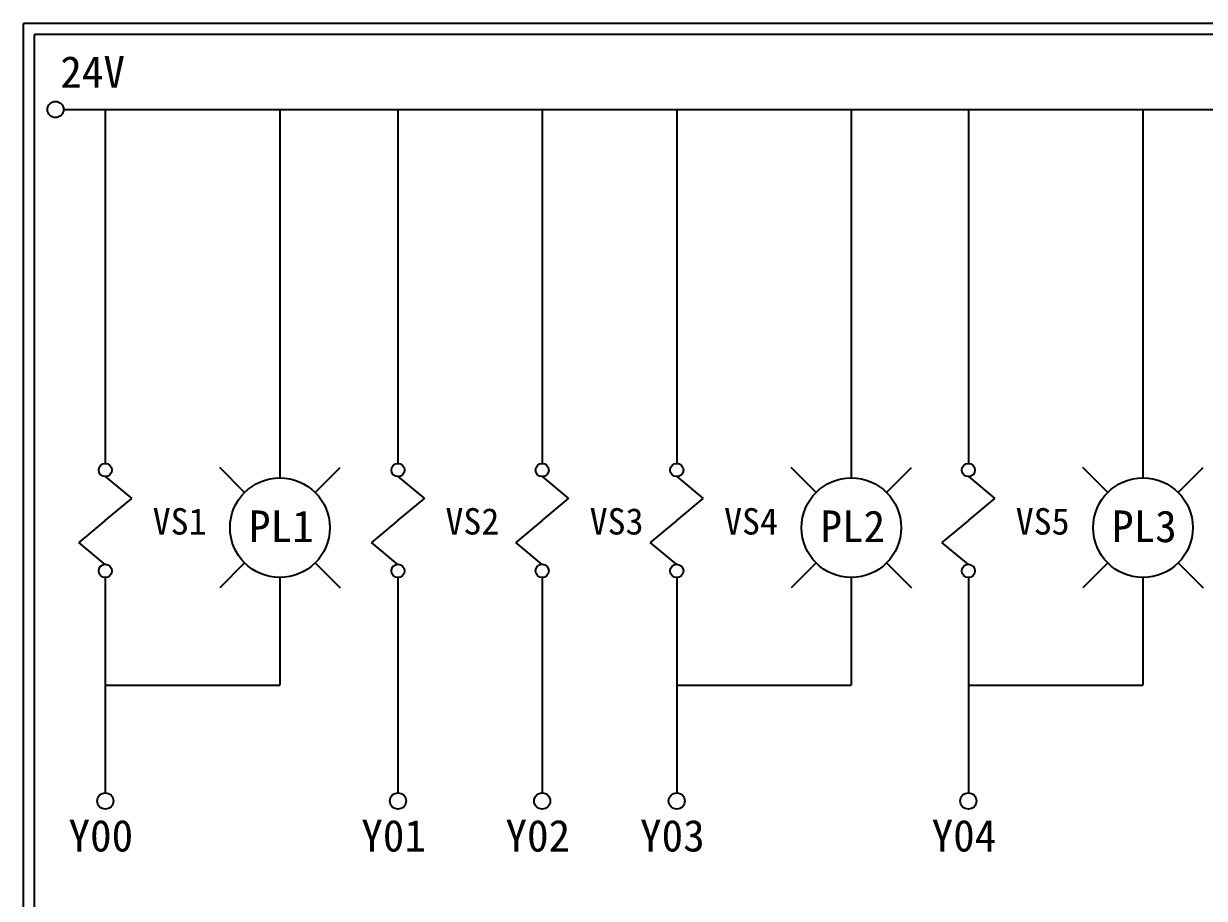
# Model space of a CAD drawing. Extents: x 926 to 1213, y 3 to 207.
# Drawn here: x 925.7 to 1059.8, y 107.6 to 207 of the extents above; entities that cross this region are included whole.
import ezdxf

# ---------------------------------------------------------------- set-up
doc = ezdxf.new("R2010")
doc.units = 0
doc.layers.get('0').update_dxf_attribs({"linetype": 'CONTINUOUS'})
doc.layers.add('圖框層', color=7, linetype='CONTINUOUS')
doc.layers.add('標尺寸層', color=3, linetype='CONTINUOUS')
doc.styles.add('STSL', font='KAIU.TTF')

msp = doc.modelspace()

# ---------------------------------------------------------------- linework, layer by layer
for p, q in [((950.84, 153.73), (948.02, 156.56)), ((958.85, 153.73), (961.68, 156.56)), ((1015.75, 153.73), (1012.92, 156.56)), ((1023.75, 153.73), (1026.58, 156.56)), ((1048.87, 153.73), (1046.04, 156.56)), ((1056.88, 153.73), (1059.7, 156.56)), ((950.84, 145.73), (948.02, 142.9)), ((958.85, 145.73), (961.68, 142.9)), ((1015.75, 145.73), (1012.92, 142.9)), ((1023.75, 145.73), (1026.58, 142.9)), ((1048.87, 145.73), (1046.04, 142.9)), ((1056.88, 145.73), (1059.7, 142.9))]:
    msp.add_line(p, q)
at = {"layer": '圖框層', "color": 7}
for p, q in [((1212.74, 206.97), (925.74, 206.97)), ((925.74, 3), (925.74, 206.97)), ((1211.49, 205.72), (926.99, 205.72)), ((926.99, 4.25), (926.99, 205.72))]:
    msp.add_line(p, q, dxfattribs=at)
at = {"layer": '標尺寸層', "color": 7}
for p, q in [((930.28, 197.22), (1207.88, 197.22)), ((935.02, 197.22), (935.02, 157.03)), ((954.85, 197.22), (954.85, 155.39)), ((968.26, 197.22), (968.26, 157.03)), ((984.64, 197.22), (984.64, 157.03)), ((999.92, 197.22), (999.92, 157.03)), ((1019.75, 197.22), (1019.75, 155.39)), ((1033.04, 197.22), (1033.04, 157.03)), ((1052.87, 197.22), (1052.87, 155.39)), ((935.02, 155.53), (938.02, 153.04)), ((968.26, 155.53), (971.27, 153.04)), ((984.64, 155.53), (987.64, 153.04)), ((999.92, 155.53), (1002.92, 153.04)), ((1033.04, 155.53), (1036.04, 153.04)), ((935.02, 150.55), (938.02, 153.04)), ((968.26, 150.55), (971.27, 153.04)), ((984.64, 150.55), (987.64, 153.04)), ((999.92, 150.55), (1002.92, 153.04)), ((1033.04, 150.55), (1036.04, 153.04)), ((935.02, 150.55), (932.01, 148.06)), ((968.26, 150.55), (965.26, 148.06)), ((984.64, 150.55), (981.64, 148.06)), ((999.92, 150.55), (996.91, 148.06)), ((1033.04, 150.55), (1030.03, 148.06)), ((935.02, 145.57), (932.01, 148.06)), ((968.26, 145.57), (965.26, 148.06)), ((984.64, 145.57), (981.64, 148.06)), ((999.92, 145.57), (996.91, 148.06)), ((1033.04, 145.57), (1030.03, 148.06)), ((935.02, 144.07), (935.02, 119.62)), ((954.85, 144.07), (954.85, 131.84)), ((968.26, 144.07), (968.26, 119.62)), ((984.64, 144.07), (984.64, 119.62)), ((999.92, 144.07), (999.92, 119.62)), ((1019.75, 144.07), (1019.75, 131.84)), ((1033.04, 144.07), (1033.04, 119.62)), ((1052.87, 144.07), (1052.87, 131.84))]:
    msp.add_line(p, q, dxfattribs=at)
at = {"layer": '標尺寸層'}
for p, q in [((935.02, 131.84), (954.85, 131.84)), ((999.92, 131.84), (1019.75, 131.84)), ((1033.04, 131.84), (1052.87, 131.84))]:
    msp.add_line(p, q, dxfattribs=at)
at = {"layer": '標尺寸層', "color": 7}
for centre, radius in [((929.36, 197.22), 0.92), ((935.02, 156.28), 0.751), ((968.26, 156.28), 0.751), ((984.64, 156.28), 0.751), ((999.92, 156.28), 0.751), ((1033.04, 156.28), 0.751), ((954.85, 149.73), 5.66), ((1019.75, 149.73), 5.66), ((1052.87, 149.73), 5.66), ((935.02, 144.82), 0.751), ((968.26, 144.82), 0.751), ((984.64, 144.82), 0.751), ((999.92, 144.82), 0.751), ((1033.04, 144.82), 0.751), ((935.02, 118.7), 0.92), ((968.26, 118.7), 0.92), ((984.64, 118.7), 0.92), ((999.92, 118.7), 0.92), ((1033.04, 118.7), 0.92)]:
    msp.add_circle(centre, radius, dxfattribs=at)

# ---------------------------------------------------------------- texts
at = {"layer": '圖框層', "color": 4, "style": 'STSL'}
for s, height, p in [('24V', 3.6, (929.91, 199.68)), ('VS1', 3, (940.4, 148.95)), ('PL1', 3.6, (951.34, 148.09)), ('VS2', 3, (973.65, 148.95)), ('VS3', 3, (990.03, 148.95)), ('VS4', 3, (1005.3, 148.95)), ('PL2', 3.6, (1016.24, 148.09)), ('VS5', 3, (1038.42, 148.95)), ('PL3', 3.6, (1049.36, 148.09)), ('Y00', 3.6, (930.84, 112.96)), ('Y01', 3.6, (964.09, 112.96)), ('Y02', 3.6, (980.47, 112.96)), ('Y03', 3.6, (995.75, 112.96)), ('Y04', 3.6, (1028.87, 112.96))]:
    msp.add_text(s, height=height, dxfattribs=at).set_placement(p)

doc.saveas('drawing.dxf')
